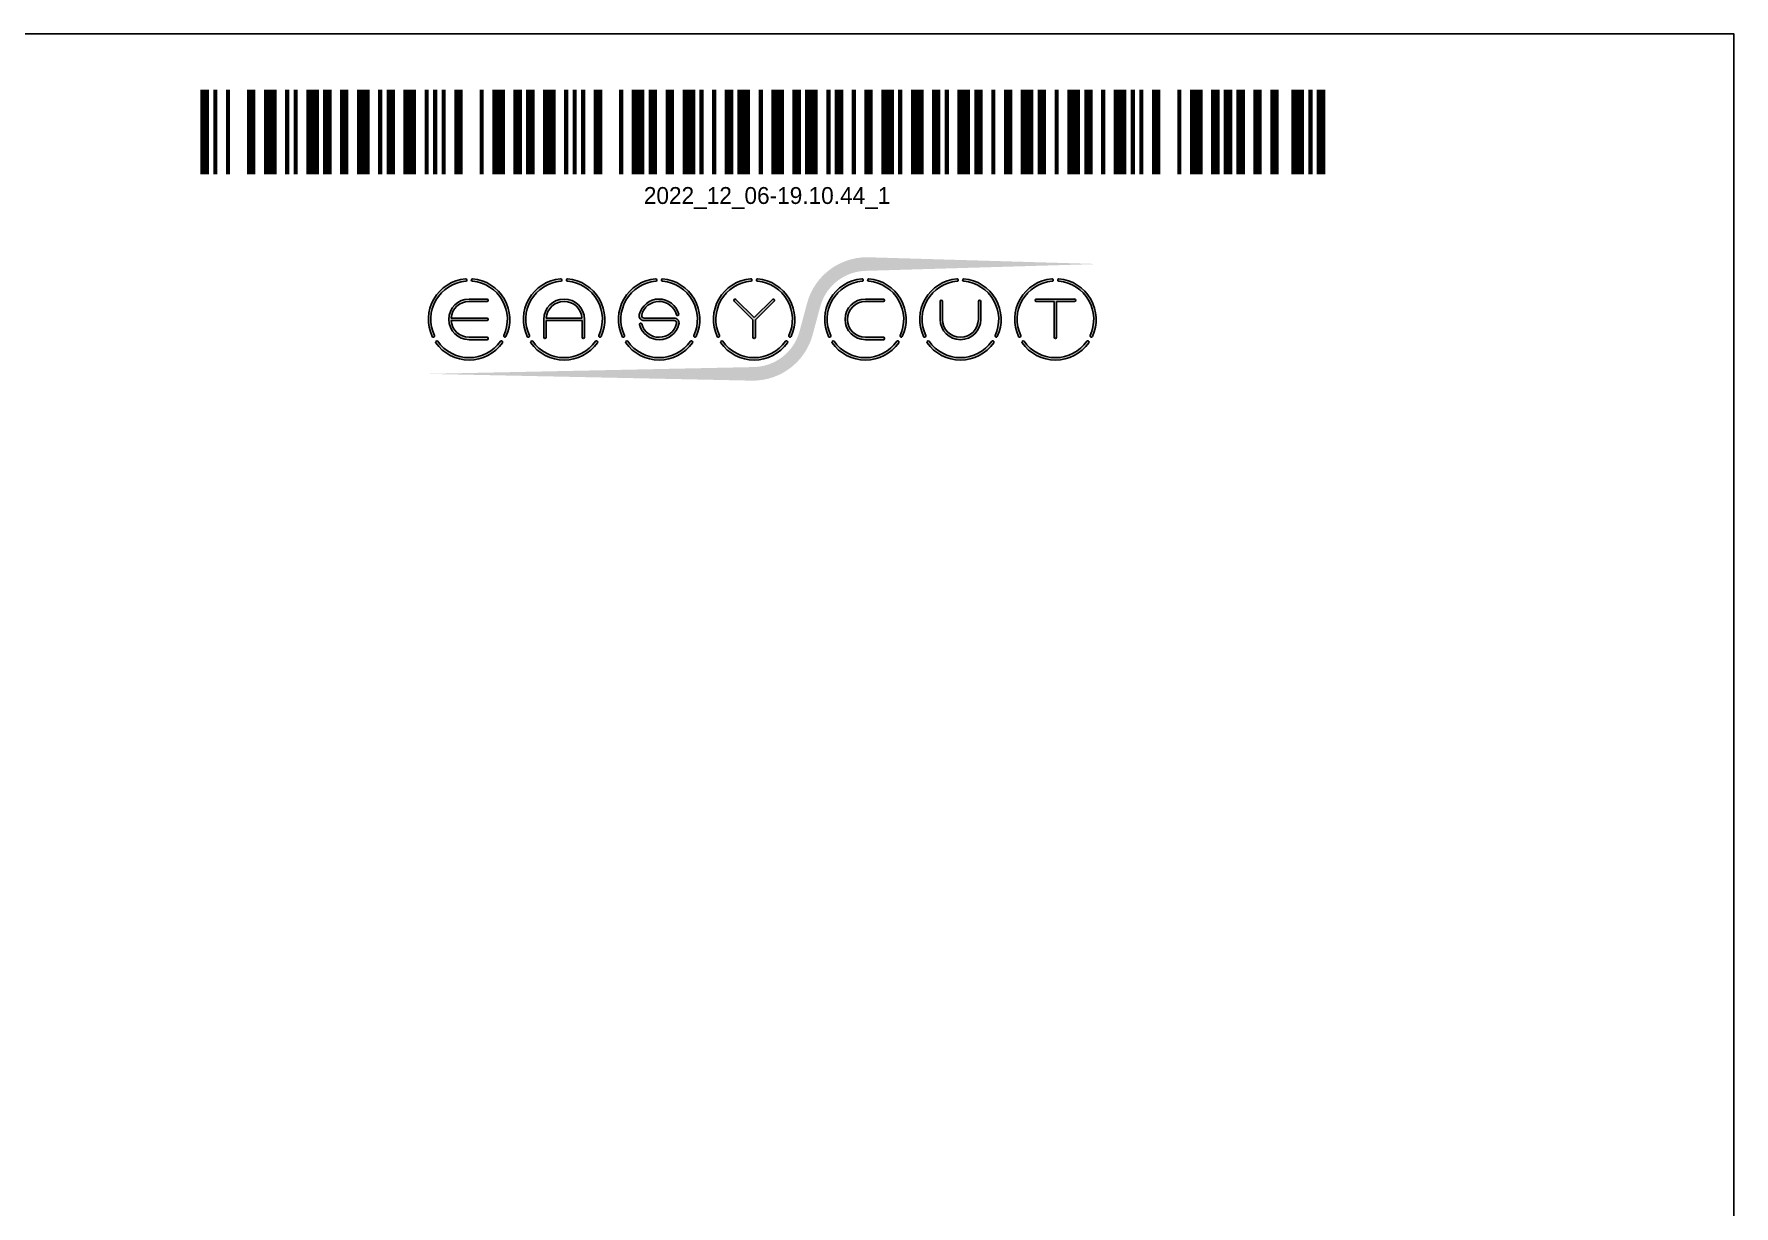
# Model space of a CAD drawing. Header units: millimetres. Extents: x -56 to 421004, y -1 to 91234.
# Drawn here: x 142507 to 151337, y 84501 to 90589 of the extents above; entities that cross this region are included whole.
import ezdxf
from ezdxf.enums import TextEntityAlignment as Align

# ---------------------------------------------------------------- set-up
doc = ezdxf.new("R2010")
doc.units = ezdxf.units.MM

# ---------------------------------------------------------------- blocks, each defined once
blk = doc.blocks.new('Logo')
h = blk.add_hatch(color=256)
h.set_gradient(color1=(255, 0, 0), color2=(255, 255, 0), tint=1)
h.paths.add_polyline_path([(20.48, 4.44, -0.339454), (37.06, 17.17), (118.64, 19.57), (37.06, 21.97, 0.339454), (15.84, 5.69), (13.2, -4.16, -0.339454), (-3.38, -16.88), (-118.22, -19.28), (-3.38, -21.68, 0.339454), (17.84, -5.4)])
for color, points in [(140, [(-115.95, -5.72, -1), (-116.73, -6.09, -0.520567), (-104.94, 14.35, -1), (-104.86, 13.48, 0.520567)]), (140, [(-91.41, -5.72, 1), (-90.63, -6.09, 0.520567), (-102.42, 14.35, 0.916853), (-102.57, 13.5, 0.043377), (-102.5, 13.48, -0.520567)]), (140, [(-82.35, -5.72, -1), (-83.13, -6.09, -0.520567), (-71.34, 14.35, -1), (-71.26, 13.48, 0.520567)]), (140, [(-57.81, -5.72, 1), (-57.03, -6.09, 0.520567), (-68.82, 14.35, 1), (-68.9, 13.48, -0.520567)]), (140, [(-48.75, -5.72, -1), (-49.53, -6.09, -0.520567), (-37.74, 14.35, -1), (-37.66, 13.48, 0.520567)]), (140, [(-24.21, -5.72, 1), (-23.43, -6.09, 0.520567), (-35.22, 14.35, 1), (-35.3, 13.48, -0.520567)]), (140, [(-15.15, -5.72, -1), (-15.93, -6.09, -0.520567), (-4.14, 14.35, -1), (-4.06, 13.48, 0.520567)]), (140, [(9.39, -5.72, 1), (10.17, -6.09, 0.520567), (-1.62, 14.35, 1), (-1.7, 13.48, -0.520567)]), (140, [(24.21, -5.72, -1), (23.43, -6.09, -0.520567), (35.22, 14.35, -1), (35.3, 13.48, 0.520567)]), (140, [(48.75, -5.72, 1), (49.53, -6.09, 0.520567), (37.74, 14.35, 1), (37.66, 13.48, -0.520567)]), (140, [(57.81, -5.72, -1), (57.03, -6.09, -0.520567), (68.82, 14.35, -1), (68.9, 13.48, 0.520567)]), (140, [(82.35, -5.72, 1), (83.13, -6.09, 0.520567), (71.34, 14.35, 1), (71.26, 13.48, -0.520567)]), (140, [(91.41, -5.72, -1), (90.63, -6.09, -0.520567), (102.42, 14.35, -1), (102.5, 13.48, 0.520567)]), (140, [(115.95, -5.72, 1), (116.73, -6.09, 0.520567), (104.94, 14.35, 1), (104.86, 13.48, -0.520567)]), (256, [(-97.34, 0.43), (-110, 0.43, -0.394366), (-103.68, 6.34), (-97.34, 6.34, 1), (-97.34, 7.2), (-103.68, 7.2, 1), (-103.68, -7.2), (-97.34, -7.2, 1), (-97.34, -6.34), (-103.68, -6.34, -0.394366), (-110, -0.43), (-97.34, -0.43, 1)]), (256, [(-31.16, -0.43, -0.486114), (-30.32, -1.5, -0.776377), (-42.6, -1.64, 1), (-43.43, -1.86, 0.776377), (-29.48, -1.71, 0.486114), (-31.16, 0.43), (-41.8, 0.43, -0.486114), (-42.64, 1.5, -0.776377), (-30.36, 1.64, 1), (-29.53, 1.86, 0.776377), (-43.48, 1.71, 0.486114), (-41.8, -0.43)]), (256, [(-9.34, 7.07, 1), (-9.95, 6.46), (-3.31, -0.18), (-3.31, -6.34, 1), (-2.45, -6.34), (-2.45, -0.18), (4.19, 6.46, 1), (3.58, 7.07), (-2.88, 0.61)]), (256, [(36.48, -7.2), (42.82, -7.2, 1), (42.82, -6.34), (36.48, -6.34, -1), (36.48, 6.34), (42.82, 6.34, 1), (42.82, 7.2), (36.48, 7.2, 1)]), (256, [(63.74, 0), (63.74, 6.34, 1), (62.88, 6.34), (62.88, 0, 1), (77.28, 0), (77.28, 6.34, 1), (76.42, 6.34), (76.42, 0, -1)]), (256, [(96.91, 7.2, 1), (96.91, 6.34), (103.25, 6.34), (103.25, -6.34, 1), (104.11, -6.34), (104.11, 6.34), (110.45, 6.34, 1), (110.45, 7.2)]), (140, [(-91.88, -8.26, 1), (-92.59, -7.76, -0.520567), (-114.77, -7.76, 1), (-115.48, -8.26, 0.520567)]), (140, [(-58.28, -8.26, 1), (-58.99, -7.76, -0.520567), (-81.17, -7.76, 1), (-81.88, -8.26, 0.520567)]), (140, [(-24.68, -8.26, 1), (-25.39, -7.76, -0.520567), (-47.57, -7.76, 1), (-48.28, -8.26, 0.520567)]), (140, [(8.92, -8.26, 1), (8.21, -7.76, -0.520567), (-13.97, -7.76, 1), (-14.68, -8.26, 0.520567)]), (140, [(48.28, -8.26, 1), (47.57, -7.76, -0.520567), (25.39, -7.76, 1), (24.68, -8.26, 0.520567)]), (140, [(81.88, -8.26, 1), (81.17, -7.76, -0.520567), (58.99, -7.76, 1), (58.28, -8.26, 0.520567)]), (140, [(115.48, -8.26, 1), (114.77, -7.76, -0.520567), (92.59, -7.76, 1), (91.88, -8.26, 0.520567)])]:
    blk.add_hatch(color=color).paths.add_polyline_path(points)
h = blk.add_hatch(color=256)
h.paths.add_polyline_path([(-63.74, -0.43), (-63.74, -6.34, 1), (-62.88, -6.34), (-62.88, 0, 1), (-77.28, 0), (-77.28, -6.34, 1), (-76.42, -6.34), (-76.42, -0.43)])
h.paths.add_polyline_path([(-76.4, 0.43, -0.933992), (-63.76, 0.43)], flags=16)
for p, q in [((-103.68, 7.2), (-97.34, 7.2)), ((-103.68, 6.34), (-97.34, 6.34)), ((-3.31, -0.18), (-9.95, 6.46)), ((-2.88, 0.61), (-9.34, 7.07)), ((-2.88, 0.61), (3.58, 7.07)), ((-2.45, -0.18), (4.19, 6.46)), ((36.48, 7.2), (42.82, 7.2)), ((36.48, 6.34), (42.82, 6.34)), ((62.88, 0), (62.88, 6.34)), ((63.74, 0), (63.74, 6.34)), ((76.42, 0), (76.42, 6.34)), ((77.28, 0), (77.28, 6.34)), ((110.45, 7.2), (96.91, 7.2)), ((103.25, 6.34), (96.91, 6.34)), ((103.25, 6.34), (103.25, -6.34)), ((104.11, 6.34), (104.11, -6.34)), ((110.45, 6.34), (104.11, 6.34)), ((-97.34, 0.43), (-110, 0.43)), ((-77.28, 0), (-77.28, -6.34)), ((-63.76, 0.43), (-76.4, 0.43)), ((-62.88, 0), (-62.88, -6.34)), ((-31.16, 0.43), (-41.8, 0.43)), ((-97.34, -0.43), (-110, -0.43)), ((-76.42, -0.43), (-76.42, -6.34)), ((-63.74, -0.43), (-76.42, -0.43)), ((-63.74, -0.43), (-63.74, -6.34)), ((-31.16, -0.43), (-41.8, -0.43)), ((-3.31, -0.18), (-3.31, -6.34)), ((-2.45, -0.18), (-2.45, -6.34)), ((-103.68, -6.34), (-97.34, -6.34)), ((-103.68, -7.2), (-97.34, -7.2)), ((36.48, -6.34), (42.82, -6.34)), ((36.48, -7.2), (42.82, -7.2))]:
    blk.add_line(p, q)
at = {"color": 140}
for centre, radius, start, end in [((-103.68, 0), 14.4, 95, 205), ((-103.68, 0), 13.54, 95, 205), ((-104.9, 13.91), 0.432, 275, 95), ((-102.46, 13.91), 0.432, 85, 265), ((-103.68, 0), 13.54, 335, 85), ((-103.68, 0), 14.4, 335, 85), ((-70.08, 0), 14.4, 95, 205), ((-70.08, 0), 13.54, 95, 205), ((-71.3, 13.91), 0.432, 275, 95), ((-68.86, 13.91), 0.432, 85, 265), ((-70.08, 0), 13.54, 335, 85), ((-70.08, 0), 14.4, 335, 85), ((-36.48, 0), 14.4, 95, 205), ((-36.48, 0), 13.54, 95, 205), ((-37.7, 13.91), 0.432, 275, 95), ((-35.26, 13.91), 0.432, 85, 265), ((-36.48, 0), 13.54, 335, 85), ((-36.48, 0), 14.4, 335, 85), ((-2.88, 0), 14.4, 95, 205), ((-2.88, 0), 13.54, 95, 205), ((-4.1, 13.91), 0.432, 275, 95), ((-1.66, 13.91), 0.432, 85, 265), ((-2.88, 0), 13.54, 335, 85), ((-2.88, 0), 14.4, 335, 85), ((36.48, 0), 14.4, 95, 205), ((36.48, 0), 13.54, 95, 205), ((35.26, 13.91), 0.432, 275, 95), ((37.7, 13.91), 0.432, 85, 265), ((36.48, 0), 13.54, 335, 85), ((36.48, 0), 14.4, 335, 85), ((70.08, 0), 14.4, 95, 205), ((70.08, 0), 13.54, 95, 205), ((68.86, 13.91), 0.432, 275, 95), ((71.3, 13.91), 0.432, 85, 265), ((70.08, 0), 13.54, 335, 85), ((70.08, 0), 14.4, 335, 85), ((103.68, 0), 14.4, 95, 205), ((103.68, 0), 13.54, 95, 205), ((102.46, 13.91), 0.432, 275, 95), ((104.9, 13.91), 0.432, 85, 265), ((103.68, 0), 13.54, 335, 85), ((103.68, 0), 14.4, 335, 85), ((-116.34, -5.9), 0.432, 205, 25), ((-91.02, -5.9), 0.432, 155, 335), ((-82.74, -5.9), 0.432, 205, 25), ((-57.42, -5.9), 0.432, 155, 335), ((-49.14, -5.9), 0.432, 205, 25), ((-23.82, -5.9), 0.432, 155, 335), ((-15.54, -5.9), 0.432, 205, 25), ((9.78, -5.9), 0.432, 155, 335), ((23.82, -5.9), 0.432, 205, 25), ((49.14, -5.9), 0.432, 155, 335), ((57.42, -5.9), 0.432, 205, 25), ((82.74, -5.9), 0.432, 155, 335), ((91.02, -5.9), 0.432, 205, 25), ((116.34, -5.9), 0.432, 155, 335), ((-115.12, -8.01), 0.432, 35, 215), ((-103.68, 0), 14.4, 215, 325), ((-103.68, 0), 13.54, 215, 325), ((-92.24, -8.01), 0.432, 325, 145), ((-81.52, -8.01), 0.432, 35, 215), ((-70.08, 0), 14.4, 215, 325), ((-70.08, 0), 13.54, 215, 325), ((-58.64, -8.01), 0.432, 325, 145), ((-47.92, -8.01), 0.432, 35, 215), ((-36.48, 0), 14.4, 215, 325), ((-36.48, 0), 13.54, 215, 325), ((-25.04, -8.01), 0.432, 325, 145), ((-14.32, -8.01), 0.432, 35, 215), ((-2.88, 0), 14.4, 215, 325), ((-2.88, 0), 13.54, 215, 325), ((8.56, -8.01), 0.432, 325, 145), ((25.04, -8.01), 0.432, 35, 215), ((36.48, 0), 14.4, 215, 325), ((36.48, 0), 13.54, 215, 325), ((47.92, -8.01), 0.432, 325, 145), ((58.64, -8.01), 0.432, 35, 215), ((70.08, 0), 14.4, 215, 325), ((70.08, 0), 13.54, 215, 325), ((81.52, -8.01), 0.432, 325, 145), ((92.24, -8.01), 0.432, 35, 215), ((103.68, 0), 14.4, 215, 325), ((103.68, 0), 13.54, 215, 325), ((115.12, -8.01), 0.432, 325, 145)]:
    blk.add_arc(centre, radius, start, end, dxfattribs=at)
for centre, radius, start, end in [((-103.68, 0), 7.2, 90, 270), ((-103.68, 0), 6.34, 90, 176.09044), ((-97.34, 6.77), 0.432, 270, 90), ((-70.08, 0), 7.2, 0, 180), ((-70.08, 0), 6.34, 3.90956, 176.09044), ((-36.48, 0), 7.2, 15, 166.29977), ((-36.48, 0), 6.34, 15, 166.29977), ((-9.65, 6.77), 0.432, 45, 225), ((3.89, 6.77), 0.432, 315, 135), ((36.48, 0), 7.2, 90, 270), ((36.48, 0), 6.34, 90, 270), ((42.82, 6.77), 0.432, 270, 90), ((63.31, 6.34), 0.432, 0, 180), ((76.85, 6.34), 0.432, 0, 180), ((96.91, 6.77), 0.432, 90, 270), ((110.45, 6.77), 0.432, 270, 90), ((-97.34, 0), 0.432, 270, 90), ((-41.8, 1.3), 1.73, 166.29977, 270), ((-41.8, 1.3), 0.864, 166.29977, 270), ((-31.16, -1.3), 1.73, 346.29977, 90), ((-29.94, 1.75), 0.432, 195, 15), ((70.08, 0), 7.2, 180, 0), ((70.08, 0), 6.34, 180, 0), ((-103.68, 0), 6.34, 183.90956, 270), ((-43.02, -1.75), 0.432, 15, 195), ((-36.48, 0), 7.2, 195, 346.29977), ((-36.48, 0), 6.34, 195, 346.29977), ((-31.16, -1.3), 0.864, 346.29977, 90), ((-97.34, -6.77), 0.432, 270, 90), ((-76.85, -6.34), 0.432, 180, 0), ((-63.31, -6.34), 0.432, 180, 0), ((-2.88, -6.34), 0.432, 180, 0), ((42.82, -6.77), 0.432, 270, 90), ((103.68, -6.34), 0.432, 180, 0)]:
    blk.add_arc(centre, radius, start, end)
blk = doc.blocks.new('BARCODE128_2022_12_06-19.10.44_1')
at = {"linetype": 'Continuous'}
for points, const_width in [([(1, 0), (1, 20)], 2), ([(3.5, 0), (3.5, 20)], 1), ([(6.5, 0), (6.5, 20)], 1), ([(12, 0), (12, 20)], 2), ([(16.5, 0), (16.5, 20)], 3), ([(20.5, 0), (20.5, 20)], 1), ([(22.5, 0), (22.5, 20)], 1), ([(26.5, 0), (26.5, 20)], 3), ([(30, 0), (30, 20)], 2), ([(34, 0), (34, 20)], 2), ([(38.5, 0), (38.5, 20)], 3), ([(42.5, 0), (42.5, 20)], 1), ([(45, 0), (45, 20)], 2), ([(49.5, 0), (49.5, 20)], 3), ([(53.5, 0), (53.5, 20)], 1), ([(55.5, 0), (55.5, 20)], 1), ([(57.5, 0), (57.5, 20)], 1), ([(61, 0), (61, 20)], 2), ([(66.5, 0), (66.5, 20)], 1), ([(70.5, 0), (70.5, 20)], 3), ([(75, 0), (75, 20)], 2), ([(78, 0), (78, 20)], 2), ([(82.5, 0), (82.5, 20)], 3), ([(86.5, 0), (86.5, 20)], 1), ([(88.5, 0), (88.5, 20)], 1), ([(90.5, 0), (90.5, 20)], 1), ([(94, 0), (94, 20)], 2), ([(99.5, 0), (99.5, 20)], 1), ([(103.5, 0), (103.5, 20)], 3), ([(107, 0), (107, 20)], 2), ([(111, 0), (111, 20)], 2), ([(115.5, 0), (115.5, 20)], 3), ([(118.5, 0), (118.5, 20)], 1), ([(121.5, 0), (121.5, 20)], 1), ([(125, 0), (125, 20)], 2), ([(128.5, 0), (128.5, 20)], 3), ([(132.5, 0), (132.5, 20)], 1), ([(136.5, 0), (136.5, 20)], 3), ([(141, 0), (141, 20)], 2), ([(144.5, 0), (144.5, 20)], 3), ([(148.5, 0), (148.5, 20)], 1), ([(151, 0), (151, 20)], 2), ([(154.5, 0), (154.5, 20)], 1), ([(158, 0), (158, 20)], 2), ([(162.5, 0), (162.5, 20)], 3), ([(165.5, 0), (165.5, 20)], 1), ([(169.5, 0), (169.5, 20)], 3), ([(174, 0), (174, 20)], 2), ([(176.5, 0), (176.5, 20)], 1), ([(180.5, 0), (180.5, 20)], 3), ([(184, 0), (184, 20)], 2), ([(187.5, 0), (187.5, 20)], 1), ([(191, 0), (191, 20)], 2), ([(195.5, 0), (195.5, 20)], 3), ([(199, 0), (199, 20)], 2), ([(202.5, 0), (202.5, 20)], 1), ([(206.5, 0), (206.5, 20)], 3), ([(210, 0), (210, 20)], 2), ([(213.5, 0), (213.5, 20)], 1), ([(217.5, 0), (217.5, 20)], 3), ([(220.5, 0), (220.5, 20)], 1), ([(222.5, 0), (222.5, 20)], 1), ([(226, 0), (226, 20)], 2), ([(231.5, 0), (231.5, 20)], 1), ([(235.5, 0), (235.5, 20)], 3), ([(240, 0), (240, 20)], 2), ([(243, 0), (243, 20)], 2), ([(246, 0), (246, 20)], 2), ([(250, 0), (250, 20)], 2), ([(254, 0), (254, 20)], 2), ([(259.5, 0), (259.5, 20)], 3), ([(262.5, 0), (262.5, 20)], 1), ([(265, 0), (265, 20)], 2)]:
    blk.add_lwpolyline(points, dxfattribs=dict(at, const_width=const_width))
blk.add_text('2022_12_06-19.10.44_1', height=4).set_placement((134, -7), align=Align.CENTER)

msp = doc.modelspace()

# ---------------------------------------------------------------- linework, layer by layer
at = {"color": 5}
msp.add_lwpolyline([(134117.84, 78413.89), (151336.65, 78413.89), (151336.65, 90588.8), (134117.84, 90588.8)], close=True, dxfattribs=at)

# ---------------------------------------------------------------- block references
for name, p, xscale, yscale, zscale in [('BARCODE128_2022_12_06-19.10.44_1', (143372.01, 89859.71), 21.96053030304029, 21.96053030302573, 21.9605303030303), ('Logo', (146289.71, 89106.62), 14.68608530322672, 14.68608530321217, 14.68608530321705)]:
    msp.add_blockref(name, p, dxfattribs=dict(xscale=xscale, yscale=yscale, zscale=zscale))

doc.saveas('drawing.dxf')
